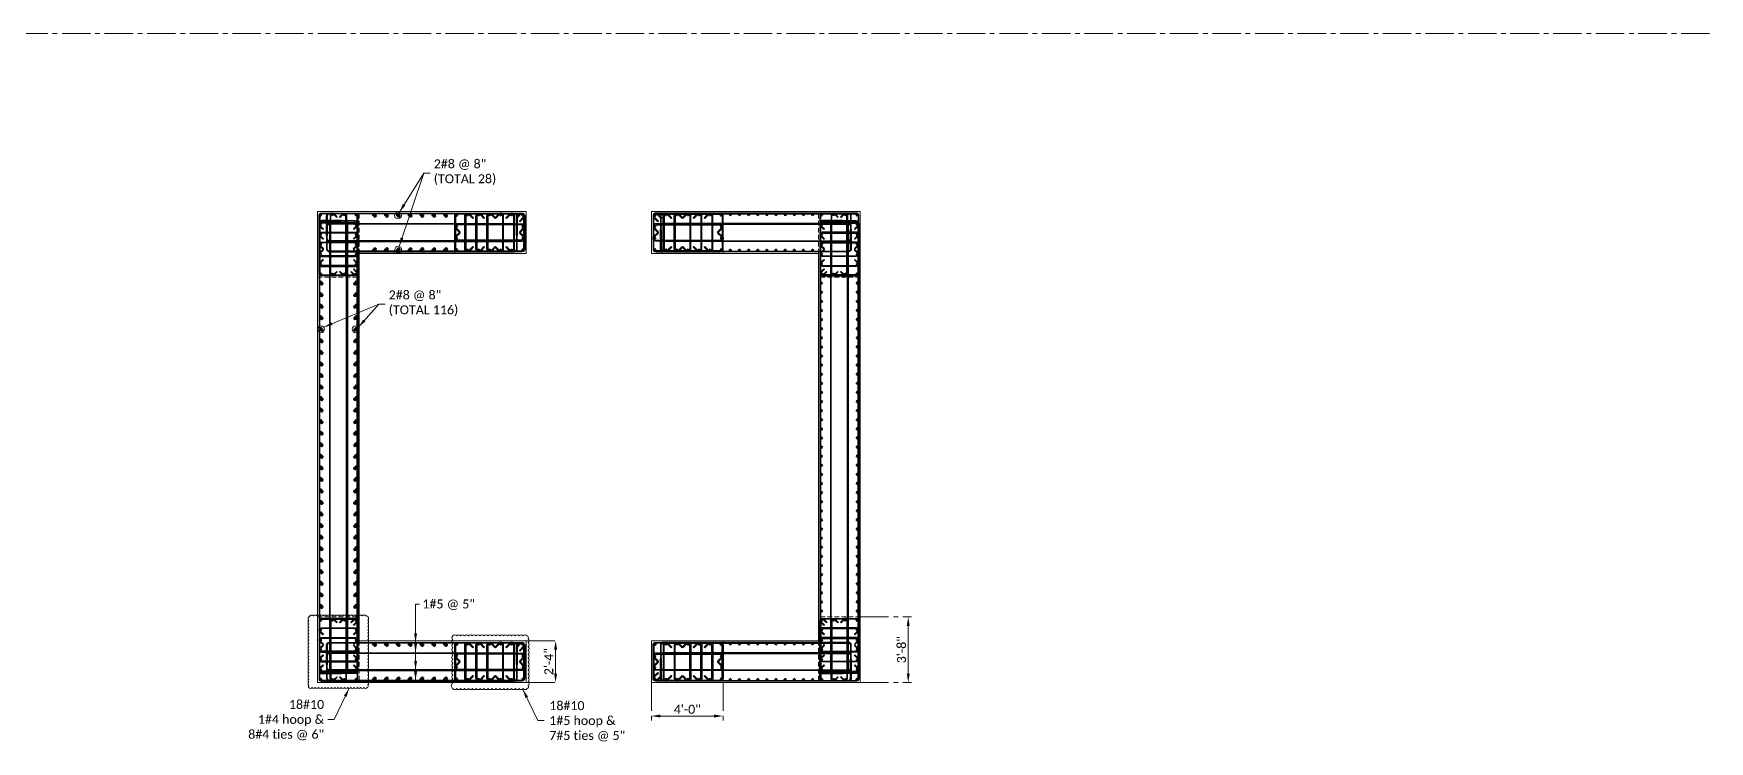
# Model space of a CAD drawing. Header units: inches. Extents: x -30573 to 11520, y -22457 to 4202.
# Drawn here: x 4007 to 5131, y -370 to 105 of the extents above; entities that cross this region are included whole.
import ezdxf

# ---------------------------------------------------------------- set-up
doc = ezdxf.new("R2010")
doc.units = ezdxf.units.IN
doc.header["$PDMODE"] = 35
doc.linetypes.add('CENTER2', pattern=[28.575, 19.05, -3.175, 3.175, -3.175])
doc.linetypes.add('HIDDEN2', pattern=[0.1875, 0.125, -0.0625])
doc.layers.get('Defpoints').update_dxf_attribs({"lineweight": 70})
for name, color, linetype, lineweight in [('ACERO1', 6, 'Continuous', 50), ('ACERO2', 5, 'Continuous', 30), ('ACERO3', 4, 'Continuous', 25), ('CONCRETO3', 4, 'Continuous', 25), ('CONCRETO7', 8, 'Continuous', 9), ('Ejes', 8, 'CENTER2', 9), ('PROY', 8, 'HIDDEN2', 9), ('TEXTO', 1, 'Continuous', 13)]:
    doc.layers.add(name, color=color, linetype=linetype, lineweight=lineweight)
doc.styles.add('A3_32', font='calibri.ttf', dxfattribs={"height": 6})
doc.dimstyles.new('PONDERA3_32', dxfattribs={"dimscale": 0, "dimtxt": 6, "dimasz": 6, "dimexe": 1.25, "dimexo": 0.625, "dimgap": 1.5, "dimtad": 1, "dimdec": 1, "dimrnd": 0.5, "dimzin": 1, "dimdsep": 46, "dimlunit": 4, "dimtxsty": 'A3_32', "dimcen": 0.5, "dimse1": 1, "dimse2": 1, "dimclrd": 256, "dimclrt": 256, "dimadec": 1, "dimazin": 0, "dimtfac": 1, "dimtdec": 1, "dimtmove": 0, "dimatfit": 3, "dimfxl": 1, "dimfrac": 2, "dimlwd": 13, "dimarcsym": 0})

# ---------------------------------------------------------------- blocks, each defined once
blk = doc.blocks.new('*D1516')
at = {"layer": 'Defpoints', "color": 0, "transparency": 16777216}
for p in [(4594.1, -286.9), (4594.1, -330.9), (4594.1, -330.9)]:
    blk.add_point(p, dxfattribs=at)
at = {"layer": 'TEXTO', "lineweight": 13, "transparency": 16777216}
blk.add_line((4594.1, -292.9), (4594.1, -324.9), dxfattribs=at)
at = {"layer": 'TEXTO', "transparency": 16777216}
for points in [[(4593.1, -292.9), (4595.1, -292.9), (4594.1, -286.9)], [(4593.1, -324.9), (4595.1, -324.9), (4594.1, -330.9)]]:
    blk.add_solid(points, dxfattribs=at)
at = {"layer": 'TEXTO', "transparency": 16777216, "insert": (4589.6, -308.9), "char_height": 6, "attachment_point": 5, "rotation": 90, "style": 'A3_32'}
blk.add_mtext('3\'-8"', dxfattribs=at)
blk = doc.blocks.new('*D1517')
at = {"layer": 'Defpoints', "color": 0, "transparency": 16777216}
for p in [(4421.9, -353.4), (4469.9, -353.4), (4469.9, -353.4)]:
    blk.add_point(p, dxfattribs=at)
at = {"layer": 'TEXTO', "lineweight": 13, "transparency": 16777216}
blk.add_line((4427.9, -353.4), (4463.9, -353.4), dxfattribs=at)
at = {"layer": 'TEXTO', "transparency": 16777216}
for points in [[(4427.9, -352.4), (4427.9, -354.4), (4421.9, -353.4)], [(4463.9, -352.4), (4463.9, -354.4), (4469.9, -353.4)]]:
    blk.add_solid(points, dxfattribs=at)
at = {"layer": 'TEXTO', "transparency": 16777216, "insert": (4445.9, -348.9), "char_height": 6, "attachment_point": 5, "style": 'A3_32'}
blk.add_mtext('4\'-0"', dxfattribs=at)
blk = doc.blocks.new('*D1518')
at = {"layer": 'Defpoints', "color": 0, "transparency": 16777216}
for p in [(4357.6, -302.9), (4357.6, -330.9), (4357.6, -330.9)]:
    blk.add_point(p, dxfattribs=at)
at = {"layer": 'TEXTO', "lineweight": 13, "transparency": 16777216}
blk.add_line((4357.6, -308.9), (4357.6, -324.9), dxfattribs=at)
at = {"layer": 'TEXTO', "transparency": 16777216}
for points in [[(4356.6, -308.9), (4358.6, -308.9), (4357.6, -302.9)], [(4356.6, -324.9), (4358.6, -324.9), (4357.6, -330.9)]]:
    blk.add_solid(points, dxfattribs=at)
at = {"layer": 'TEXTO', "transparency": 16777216, "insert": (4353, -316.9), "char_height": 6, "attachment_point": 5, "rotation": 90, "style": 'A3_32'}
blk.add_mtext('2\'-4"', dxfattribs=at)
blk = doc.blocks.new('#7')
at = {"layer": 'ACERO1'}
h = blk.add_hatch(dxfattribs=at)
h.set_pattern_fill('ANSI31', color=256, scale=0.05)
h.set_pattern_definition([(45, (-2745.0489, 149.7394), (-0.1122532015, 0.1122532015), [])])
edge = h.paths.add_edge_path()
edge.add_arc((0, 0), 0.438, 0, 360)
blk.add_circle((0, 0), 0.438, dxfattribs=at)
blk = doc.blocks.new('#9')
at = {"layer": 'ACERO1'}
h = blk.add_hatch(dxfattribs=at)
h.set_pattern_fill('ANSI31', color=256, scale=0.05)
h.set_pattern_definition([(45, (739.44426, 708.37343), (-0.112253202, 0.112253202), [])])
edge = h.paths.add_edge_path()
edge.add_arc((0, 0), 0.564, 0, 360)
blk.add_circle((0, 0), 0.564, dxfattribs=at)

msp = doc.modelspace()

# ---------------------------------------------------------------- linework, layer by layer
at = {"layer": 'ACERO2'}
for points in [[(4223.42, -57.939), (4200.42, -57.939, -0.41421356), (4198.92, -56.439), (4198.92, -17.439, -0.41421356), (4200.42, -15.939), (4223.42, -15.939, -0.41421356), (4224.92, -17.439), (4224.92, -56.439, -0.66817864), (4222.359, -57.499), (4220.238, -55.378), (4220.592, -55.024), (4222.713, -57.146, 0.66817864), (4224.42, -56.439), (4224.42, -17.439, 0.41421356), (4223.42, -16.439), (4200.42, -16.439, 0.41421356), (4199.42, -17.439), (4199.42, -56.439, 0.41421356), (4200.42, -57.439), (4222.299, -57.439)], [(4336.92, -17.814), (4336.92, -40.064, -0.41421356), (4335.045, -41.939), (4291.795, -41.939, -0.41421356), (4289.92, -40.064), (4289.92, -17.814, -0.41421356), (4291.795, -15.939), (4335.045, -15.939, -0.66817864), (4336.371, -19.139), (4333.719, -21.791), (4333.277, -21.349), (4335.929, -18.698, 1), (4334.161, -16.93), (4331.509, -19.581), (4331.068, -19.139), (4333.643, -16.564)], [(4335.045, -16.564), (4291.795, -16.564, 0.41421356), (4290.545, -17.814), (4290.545, -40.064, 0.41421356), (4291.795, -41.314), (4335.045, -41.314, 0.41421356), (4336.295, -40.064), (4336.295, -19.215)], [(4422.92, -17.814), (4422.92, -40.064, 0.41421356), (4424.795, -41.939), (4468.045, -41.939, 0.41421356), (4469.92, -40.064), (4469.92, -17.814, 0.41421356), (4468.045, -15.939), (4424.795, -15.939, 0.66817864), (4423.469, -19.139), (4426.121, -21.791), (4426.563, -21.349), (4423.911, -18.698, -1), (4425.679, -16.93), (4428.331, -19.581), (4428.773, -19.139), (4426.197, -16.564)], [(4424.795, -16.564), (4468.045, -16.564, -0.41421356), (4469.295, -17.814), (4469.295, -40.064, -0.41421356), (4468.045, -41.314), (4424.795, -41.314, -0.41421356), (4423.545, -40.064), (4423.545, -19.215)], [(4536.42, -57.939), (4559.42, -57.939, 0.41421356), (4560.92, -56.439), (4560.92, -17.439, 0.41421356), (4559.42, -15.939), (4536.42, -15.939, 0.41421356), (4534.92, -17.439), (4534.92, -56.439, 0.66817864), (4537.481, -57.499), (4539.602, -55.378), (4539.248, -55.024), (4537.127, -57.146, -0.66817864), (4535.42, -56.439), (4535.42, -17.439, -0.41421356), (4536.42, -16.439), (4559.42, -16.439, -0.41421356), (4560.42, -17.439), (4560.42, -56.439, -0.41421356), (4559.42, -57.439), (4537.541, -57.439)], [(4224.42, -55.317), (4222.359, -53.257), (4222.006, -53.61), (4224.127, -55.732, -0.19891237), (4224.42, -56.439)], [(4535.42, -55.317), (4537.481, -53.257), (4537.834, -53.61), (4535.713, -55.732, 0.19891237), (4535.42, -56.439)], [(4223.42, -287.939), (4200.42, -287.939, 0.41421356), (4198.92, -289.439), (4198.92, -328.439, 0.41421356), (4200.42, -329.939), (4223.42, -329.939, 0.41421356), (4224.92, -328.439), (4224.92, -289.439, 0.66817864), (4222.359, -288.378), (4220.238, -290.499), (4220.592, -290.853), (4222.713, -288.732, -0.66817864), (4224.42, -289.439), (4224.42, -328.439, -0.41421356), (4223.42, -329.439), (4200.42, -329.439, -0.41421356), (4199.42, -328.439), (4199.42, -289.439, -0.41421356), (4200.42, -288.439), (4222.299, -288.439)], [(4224.42, -290.56), (4222.359, -292.621), (4222.006, -292.267), (4224.127, -290.146, 0.19891237), (4224.42, -289.439)], [(4536.42, -287.939), (4559.42, -287.939, -0.41421356), (4560.92, -289.439), (4560.92, -328.439, -0.41421356), (4559.42, -329.939), (4536.42, -329.939, -0.41421356), (4534.92, -328.439), (4534.92, -289.439, -0.66817864), (4537.481, -288.378), (4539.602, -290.499), (4539.248, -290.853), (4537.127, -288.732, 0.66817864), (4535.42, -289.439), (4535.42, -328.439, 0.41421356), (4536.42, -329.439), (4559.42, -329.439, 0.41421356), (4560.42, -328.439), (4560.42, -289.439, 0.41421356), (4559.42, -288.439), (4537.541, -288.439)], [(4535.42, -290.56), (4537.481, -292.621), (4537.834, -292.267), (4535.713, -290.146, -0.19891237), (4535.42, -289.439)], [(4336.92, -305.814), (4336.92, -328.064, -0.41421356), (4335.045, -329.939), (4291.795, -329.939, -0.41421356), (4289.92, -328.064), (4289.92, -305.814, -0.41421356), (4291.795, -303.939), (4335.045, -303.939, -0.66817864), (4336.371, -307.139), (4333.719, -309.791), (4333.277, -309.349), (4335.929, -306.698, 1), (4334.161, -304.93), (4331.509, -307.581), (4331.068, -307.139), (4333.643, -304.564)], [(4335.045, -304.564), (4291.795, -304.564, 0.41421356), (4290.545, -305.814), (4290.545, -328.064, 0.41421356), (4291.795, -329.314), (4335.045, -329.314, 0.41421356), (4336.295, -328.064), (4336.295, -307.215)], [(4422.92, -328.064), (4422.92, -305.814, -0.41421356), (4424.795, -303.939), (4468.045, -303.939, -0.41421356), (4469.92, -305.814), (4469.92, -328.064, -0.41421356), (4468.045, -329.939), (4424.795, -329.939, -0.66817864), (4423.469, -326.738), (4426.121, -324.086), (4426.563, -324.528), (4423.911, -327.18, 1), (4425.679, -328.948), (4428.331, -326.296), (4428.773, -326.738), (4426.197, -329.314)], [(4424.795, -329.314), (4468.045, -329.314, 0.41421356), (4469.295, -328.064), (4469.295, -305.814, 0.41421356), (4468.045, -304.564), (4424.795, -304.564, 0.41421356), (4423.545, -305.814), (4423.545, -326.662)]]:
    msp.add_lwpolyline(points, format="xyb", dxfattribs=at)
for points in [[(4201.834, -26.502), (4201.481, -26.855), (4199.359, -24.734, -0.66817864), (4200.42, -22.173), (4223.42, -22.173, -0.66817864), (4224.481, -24.734), (4222.359, -26.855), (4222.006, -26.502), (4224.127, -24.381, 0.66817864), (4223.42, -22.673), (4200.42, -22.673, 0.66817864), (4199.713, -24.381)], [(4210.783, -18.853), (4211.136, -18.499), (4209.015, -16.378, 0.66817864), (4206.454, -17.439), (4206.454, -56.439, 0.66817864), (4209.015, -57.499), (4211.136, -55.378), (4210.783, -55.025), (4208.661, -57.146, -0.66817864), (4206.954, -56.439), (4206.954, -17.439, -0.66817864), (4208.661, -16.732)], [(4213.058, -18.853), (4212.704, -18.499), (4214.825, -16.378, -0.66817864), (4217.386, -17.439), (4217.386, -56.439, -0.66817864), (4214.825, -57.499), (4212.704, -55.378), (4213.058, -55.025), (4215.179, -57.146, 0.66817864), (4216.886, -56.439), (4216.886, -17.439, 0.66817864), (4215.179, -16.732)], [(4302.156, -38.296), (4302.598, -38.738), (4299.946, -41.389, -0.66817864), (4296.745, -40.064), (4296.745, -17.814, -0.66817864), (4299.946, -16.488), (4302.598, -19.139), (4302.156, -19.581), (4299.504, -16.93, 0.66817864), (4297.37, -17.814), (4297.37, -40.064, 0.66817864), (4299.504, -40.948)], [(4309.556, -38.296), (4309.998, -38.738), (4307.346, -41.389, -0.66817864), (4304.145, -40.064), (4304.145, -17.814, -0.66817864), (4307.346, -16.488), (4309.998, -19.139), (4309.556, -19.581), (4306.904, -16.93, 0.66817864), (4304.77, -17.814), (4304.77, -40.064, 0.66817864), (4306.904, -40.948)], [(4316.956, -38.296), (4317.398, -38.738), (4314.746, -41.389, -0.66817864), (4311.545, -40.064), (4311.545, -17.814, -0.66817864), (4314.746, -16.488), (4317.398, -19.139), (4316.956, -19.581), (4314.304, -16.93, 0.66817864), (4312.17, -17.814), (4312.17, -40.064, 0.66817864), (4314.304, -40.948)], [(4317.284, -38.296), (4316.842, -38.738), (4319.494, -41.389, 0.66817864), (4322.695, -40.064), (4322.695, -17.814, 0.66817864), (4319.494, -16.488), (4316.842, -19.139), (4317.284, -19.581), (4319.936, -16.93, -0.66817864), (4322.07, -17.814), (4322.07, -40.064, -0.66817864), (4319.936, -40.948)], [(4324.684, -38.296), (4324.242, -38.738), (4326.894, -41.389, 0.66817864), (4330.095, -40.064), (4330.095, -17.814, 0.66817864), (4326.894, -16.488), (4324.242, -19.139), (4324.684, -19.581), (4327.336, -16.93, -0.66817864), (4329.47, -17.814), (4329.47, -40.064, -0.66817864), (4327.336, -40.948)], [(4435.156, -38.296), (4435.598, -38.738), (4432.946, -41.389, -0.66817864), (4429.745, -40.064), (4429.745, -17.814, -0.66817864), (4432.946, -16.488), (4435.598, -19.139), (4435.156, -19.581), (4432.504, -16.93, 0.66817864), (4430.37, -17.814), (4430.37, -40.064, 0.66817864), (4432.504, -40.948)], [(4442.556, -38.296), (4442.998, -38.738), (4440.346, -41.389, -0.66817864), (4437.145, -40.064), (4437.145, -17.814, -0.66817864), (4440.346, -16.488), (4442.998, -19.139), (4442.556, -19.581), (4439.904, -16.93, 0.66817864), (4437.77, -17.814), (4437.77, -40.064, 0.66817864), (4439.904, -40.948)], [(4442.884, -38.296), (4442.443, -38.738), (4445.094, -41.389, 0.66817864), (4448.295, -40.064), (4448.295, -17.814, 0.66817864), (4445.094, -16.488), (4442.443, -19.139), (4442.884, -19.581), (4445.536, -16.93, -0.66817864), (4447.67, -17.814), (4447.67, -40.064, -0.66817864), (4445.536, -40.948)], [(4450.284, -38.296), (4449.842, -38.738), (4452.494, -41.389, 0.66817864), (4455.695, -40.064), (4455.695, -17.814, 0.66817864), (4452.494, -16.488), (4449.842, -19.139), (4450.284, -19.581), (4452.936, -16.93, -0.66817864), (4455.07, -17.814), (4455.07, -40.064, -0.66817864), (4452.936, -40.948)], [(4457.684, -38.296), (4457.242, -38.738), (4459.894, -41.389, 0.66817864), (4463.095, -40.064), (4463.095, -17.814, 0.66817864), (4459.894, -16.488), (4457.242, -19.139), (4457.684, -19.581), (4460.336, -16.93, -0.66817864), (4462.47, -17.814), (4462.47, -40.064, -0.66817864), (4460.336, -40.948)], [(4558.006, -26.502), (4558.359, -26.855), (4560.481, -24.734, 0.66817864), (4559.42, -22.173), (4536.42, -22.173, 0.66817864), (4535.359, -24.734), (4537.481, -26.855), (4537.834, -26.502), (4535.713, -24.381, -0.66817864), (4536.42, -22.673), (4559.42, -22.673, -0.66817864), (4560.127, -24.381)], [(4546.783, -18.853), (4547.136, -18.499), (4545.015, -16.378, 0.66817864), (4542.454, -17.439), (4542.454, -56.439, 0.66817864), (4545.015, -57.499), (4547.136, -55.378), (4546.783, -55.025), (4544.661, -57.146, -0.66817864), (4542.954, -56.439), (4542.954, -17.439, -0.66817864), (4544.661, -16.732)], [(4549.058, -18.853), (4548.704, -18.499), (4550.825, -16.378, -0.66817864), (4553.386, -17.439), (4553.386, -56.439, -0.66817864), (4550.825, -57.499), (4548.704, -55.378), (4549.058, -55.025), (4551.179, -57.146, 0.66817864), (4552.886, -56.439), (4552.886, -17.439, 0.66817864), (4551.179, -16.732)], [(4201.834, -33.135), (4201.481, -33.488), (4199.359, -31.367, -0.66817864), (4200.42, -28.806), (4223.42, -28.806, -0.66817864), (4224.481, -31.367), (4222.359, -33.488), (4222.006, -33.135), (4224.127, -31.013, 0.66817864), (4223.42, -29.306), (4200.42, -29.306, 0.66817864), (4199.713, -31.013)], [(4293.563, -28.574), (4293.121, -29.016), (4290.469, -26.365, -0.66817864), (4291.795, -23.164), (4335.052, -23.164, -0.66817864), (4336.378, -26.365), (4333.726, -29.016), (4333.284, -28.574), (4335.936, -25.923, 0.66817864), (4335.052, -23.789), (4291.795, -23.789, 0.66817864), (4290.911, -25.923)], [(4293.563, -29.303), (4293.121, -28.861), (4290.469, -31.513, 0.66817864), (4291.795, -34.714), (4335.052, -34.714, 0.66817864), (4336.378, -31.513), (4333.726, -28.861), (4333.284, -29.303), (4335.936, -31.955, -0.66817864), (4335.052, -34.089), (4291.795, -34.089, -0.66817864), (4290.911, -31.955)], [(4466.277, -28.574), (4466.719, -29.016), (4469.371, -26.365, 0.66817864), (4468.045, -23.164), (4424.788, -23.164, 0.66817864), (4423.462, -26.365), (4426.114, -29.016), (4426.556, -28.574), (4423.904, -25.923, -0.66817864), (4424.788, -23.789), (4468.045, -23.789, -0.66817864), (4468.929, -25.923)], [(4466.277, -29.303), (4466.719, -28.861), (4469.371, -31.513, -0.66817864), (4468.045, -34.714), (4424.788, -34.714, -0.66817864), (4423.462, -31.513), (4426.114, -28.861), (4426.556, -29.303), (4423.904, -31.955, 0.66817864), (4424.788, -34.089), (4468.045, -34.089, 0.66817864), (4468.929, -31.955)], [(4558.006, -33.135), (4558.359, -33.488), (4560.481, -31.367, 0.66817864), (4559.42, -28.806), (4536.42, -28.806, 0.66817864), (4535.359, -31.367), (4537.481, -33.488), (4537.834, -33.135), (4535.713, -31.013, -0.66817864), (4536.42, -29.306), (4559.42, -29.306, -0.66817864), (4560.127, -31.013)], [(4201.834, -39.767), (4201.481, -40.121), (4199.359, -37.999, -0.66817864), (4200.42, -35.439), (4223.42, -35.439, -0.66817864), (4224.481, -37.999), (4222.359, -40.121), (4222.006, -39.767), (4224.127, -37.646, 0.66817864), (4223.42, -35.939), (4200.42, -35.939, 0.66817864), (4199.713, -37.646)], [(4201.834, -40.743), (4201.481, -40.389), (4199.359, -42.511, 0.66817864), (4200.42, -45.071), (4223.42, -45.071, 0.66817864), (4224.481, -42.511), (4222.359, -40.389), (4222.006, -40.743), (4224.127, -42.864, -0.66817864), (4223.42, -44.571), (4200.42, -44.571, -0.66817864), (4199.713, -42.864)], [(4558.006, -39.767), (4558.359, -40.121), (4560.481, -37.999, 0.66817864), (4559.42, -35.439), (4536.42, -35.439, 0.66817864), (4535.359, -37.999), (4537.481, -40.121), (4537.834, -39.767), (4535.713, -37.646, -0.66817864), (4536.42, -35.939), (4559.42, -35.939, -0.66817864), (4560.127, -37.646)], [(4558.006, -40.743), (4558.359, -40.389), (4560.481, -42.511, -0.66817864), (4559.42, -45.071), (4536.42, -45.071, -0.66817864), (4535.359, -42.511), (4537.481, -40.389), (4537.834, -40.743), (4535.713, -42.864, 0.66817864), (4536.42, -44.571), (4559.42, -44.571, 0.66817864), (4560.127, -42.864)], [(4201.834, -47.375), (4201.481, -47.022), (4199.359, -49.143, 0.66817864), (4200.42, -51.704), (4223.42, -51.704, 0.66817864), (4224.481, -49.143), (4222.359, -47.022), (4222.006, -47.375), (4224.127, -49.497, -0.66817864), (4223.42, -51.204), (4200.42, -51.204, -0.66817864), (4199.713, -49.497)], [(4558.006, -47.375), (4558.359, -47.022), (4560.481, -49.143, -0.66817864), (4559.42, -51.704), (4536.42, -51.704, -0.66817864), (4535.359, -49.143), (4537.481, -47.022), (4537.834, -47.375), (4535.713, -49.497, 0.66817864), (4536.42, -51.204), (4559.42, -51.204, 0.66817864), (4560.127, -49.497)], [(4210.783, -327.024), (4211.136, -327.378), (4209.015, -329.499, -0.66817864), (4206.454, -328.439), (4206.454, -289.439, -0.66817864), (4209.015, -288.378), (4211.136, -290.499), (4210.783, -290.853), (4208.661, -288.731, 0.66817864), (4206.954, -289.439), (4206.954, -328.439, 0.66817864), (4208.661, -329.146)], [(4213.058, -327.024), (4212.704, -327.378), (4214.825, -329.499, 0.66817864), (4217.386, -328.439), (4217.386, -289.439, 0.66817864), (4214.825, -288.378), (4212.704, -290.499), (4213.058, -290.853), (4215.179, -288.731, -0.66817864), (4216.886, -289.439), (4216.886, -328.439, -0.66817864), (4215.179, -329.146)], [(4546.783, -327.024), (4547.136, -327.378), (4545.015, -329.499, -0.66817864), (4542.454, -328.439), (4542.454, -289.439, -0.66817864), (4545.015, -288.378), (4547.136, -290.499), (4546.783, -290.853), (4544.661, -288.731, 0.66817864), (4542.954, -289.439), (4542.954, -328.439, 0.66817864), (4544.661, -329.146)], [(4549.058, -327.024), (4548.704, -327.378), (4550.825, -329.499, 0.66817864), (4553.386, -328.439), (4553.386, -289.439, 0.66817864), (4550.825, -288.378), (4548.704, -290.499), (4549.058, -290.853), (4551.179, -288.731, -0.66817864), (4552.886, -289.439), (4552.886, -328.439, -0.66817864), (4551.179, -329.146)], [(4201.834, -298.502), (4201.481, -298.855), (4199.359, -296.734, -0.66817864), (4200.42, -294.173), (4223.42, -294.173, -0.66817864), (4224.481, -296.734), (4222.359, -298.855), (4222.006, -298.502), (4224.127, -296.381, 0.66817864), (4223.42, -294.673), (4200.42, -294.673, 0.66817864), (4199.713, -296.381)], [(4201.834, -305.135), (4201.481, -305.488), (4199.359, -303.367, -0.66817864), (4200.42, -300.806), (4223.42, -300.806, -0.66817864), (4224.481, -303.367), (4222.359, -305.488), (4222.006, -305.135), (4224.127, -303.013, 0.66817864), (4223.42, -301.306), (4200.42, -301.306, 0.66817864), (4199.713, -303.013)], [(4558.006, -298.502), (4558.359, -298.855), (4560.481, -296.734, 0.66817864), (4559.42, -294.173), (4536.42, -294.173, 0.66817864), (4535.359, -296.734), (4537.481, -298.855), (4537.834, -298.502), (4535.713, -296.381, -0.66817864), (4536.42, -294.673), (4559.42, -294.673, -0.66817864), (4560.127, -296.381)], [(4558.006, -305.135), (4558.359, -305.488), (4560.481, -303.367, 0.66817864), (4559.42, -300.806), (4536.42, -300.806, 0.66817864), (4535.359, -303.367), (4537.481, -305.488), (4537.834, -305.135), (4535.713, -303.013, -0.66817864), (4536.42, -301.306), (4559.42, -301.306, -0.66817864), (4560.127, -303.013)], [(4201.834, -306.11), (4201.481, -305.757), (4199.359, -307.878, 0.66817864), (4200.42, -310.439), (4223.42, -310.439, 0.66817864), (4224.481, -307.878), (4222.359, -305.757), (4222.006, -306.11), (4224.127, -308.232, -0.66817864), (4223.42, -309.939), (4200.42, -309.939, -0.66817864), (4199.713, -308.232)], [(4201.834, -312.743), (4201.481, -312.389), (4199.359, -314.511, 0.66817864), (4200.42, -317.071), (4223.42, -317.071, 0.66817864), (4224.481, -314.511), (4222.359, -312.389), (4222.006, -312.743), (4224.127, -314.864, -0.66817864), (4223.42, -316.571), (4200.42, -316.571, -0.66817864), (4199.713, -314.864)], [(4293.563, -316.574), (4293.121, -317.016), (4290.469, -314.365, -0.66817864), (4291.795, -311.164), (4335.052, -311.164, -0.66817864), (4336.378, -314.365), (4333.726, -317.016), (4333.284, -316.574), (4335.936, -313.923, 0.66817864), (4335.052, -311.789), (4291.795, -311.789, 0.66817864), (4290.911, -313.923)], [(4302.156, -326.296), (4302.598, -326.738), (4299.946, -329.389, -0.66817864), (4296.745, -328.064), (4296.745, -305.814, -0.66817864), (4299.946, -304.488), (4302.598, -307.139), (4302.156, -307.581), (4299.504, -304.93, 0.66817864), (4297.37, -305.814), (4297.37, -328.064, 0.66817864), (4299.504, -328.948)], [(4309.556, -326.296), (4309.998, -326.738), (4307.346, -329.389, -0.66817864), (4304.145, -328.064), (4304.145, -305.814, -0.66817864), (4307.346, -304.488), (4309.998, -307.139), (4309.556, -307.581), (4306.904, -304.93, 0.66817864), (4304.77, -305.814), (4304.77, -328.064, 0.66817864), (4306.904, -328.948)], [(4316.956, -326.296), (4317.398, -326.738), (4314.746, -329.389, -0.66817864), (4311.545, -328.064), (4311.545, -305.814, -0.66817864), (4314.746, -304.488), (4317.398, -307.139), (4316.956, -307.581), (4314.304, -304.93, 0.66817864), (4312.17, -305.814), (4312.17, -328.064, 0.66817864), (4314.304, -328.948)], [(4317.284, -326.296), (4316.842, -326.738), (4319.494, -329.389, 0.66817864), (4322.695, -328.064), (4322.695, -305.814, 0.66817864), (4319.494, -304.488), (4316.842, -307.139), (4317.284, -307.581), (4319.936, -304.93, -0.66817864), (4322.07, -305.814), (4322.07, -328.064, -0.66817864), (4319.936, -328.948)], [(4324.684, -326.296), (4324.242, -326.738), (4326.894, -329.389, 0.66817864), (4330.095, -328.064), (4330.095, -305.814, 0.66817864), (4326.894, -304.488), (4324.242, -307.139), (4324.684, -307.581), (4327.336, -304.93, -0.66817864), (4329.47, -305.814), (4329.47, -328.064, -0.66817864), (4327.336, -328.948)], [(4466.277, -316.574), (4466.719, -317.016), (4469.371, -314.365, 0.66817864), (4468.045, -311.164), (4424.788, -311.164, 0.66817864), (4423.462, -314.365), (4426.114, -317.016), (4426.556, -316.574), (4423.904, -313.923, -0.66817864), (4424.788, -311.789), (4468.045, -311.789, -0.66817864), (4468.929, -313.923)], [(4435.156, -307.581), (4435.598, -307.139), (4432.946, -304.488, 0.66817864), (4429.745, -305.814), (4429.745, -328.064, 0.66817864), (4432.946, -329.389), (4435.598, -326.738), (4435.156, -326.296), (4432.504, -328.948, -0.66817864), (4430.37, -328.064), (4430.37, -305.814, -0.66817864), (4432.504, -304.93)], [(4442.556, -307.581), (4442.998, -307.139), (4440.346, -304.488, 0.66817864), (4437.145, -305.814), (4437.145, -328.064, 0.66817864), (4440.346, -329.389), (4442.998, -326.738), (4442.556, -326.296), (4439.904, -328.948, -0.66817864), (4437.77, -328.064), (4437.77, -305.814, -0.66817864), (4439.904, -304.93)], [(4442.884, -307.581), (4442.443, -307.139), (4445.094, -304.488, -0.66817864), (4448.295, -305.814), (4448.295, -328.064, -0.66817864), (4445.094, -329.389), (4442.443, -326.738), (4442.884, -326.296), (4445.536, -328.948, 0.66817864), (4447.67, -328.064), (4447.67, -305.814, 0.66817864), (4445.536, -304.93)], [(4450.284, -307.581), (4449.842, -307.139), (4452.494, -304.488, -0.66817864), (4455.695, -305.814), (4455.695, -328.064, -0.66817864), (4452.494, -329.389), (4449.842, -326.738), (4450.284, -326.296), (4452.936, -328.948, 0.66817864), (4455.07, -328.064), (4455.07, -305.814, 0.66817864), (4452.936, -304.93)], [(4457.684, -307.581), (4457.242, -307.139), (4459.894, -304.488, -0.66817864), (4463.095, -305.814), (4463.095, -328.064, -0.66817864), (4459.894, -329.389), (4457.242, -326.738), (4457.684, -326.296), (4460.336, -328.948, 0.66817864), (4462.47, -328.064), (4462.47, -305.814, 0.66817864), (4460.336, -304.93)], [(4558.006, -306.11), (4558.359, -305.757), (4560.481, -307.878, -0.66817864), (4559.42, -310.439), (4536.42, -310.439, -0.66817864), (4535.359, -307.878), (4537.481, -305.757), (4537.834, -306.11), (4535.713, -308.232, 0.66817864), (4536.42, -309.939), (4559.42, -309.939, 0.66817864), (4560.127, -308.232)], [(4558.006, -312.743), (4558.359, -312.389), (4560.481, -314.511, -0.66817864), (4559.42, -317.071), (4536.42, -317.071, -0.66817864), (4535.359, -314.511), (4537.481, -312.389), (4537.834, -312.743), (4535.713, -314.864, 0.66817864), (4536.42, -316.571), (4559.42, -316.571, 0.66817864), (4560.127, -314.864)], [(4201.834, -319.375), (4201.481, -319.022), (4199.359, -321.143, 0.66817864), (4200.42, -323.704), (4223.42, -323.704, 0.66817864), (4224.481, -321.143), (4222.359, -319.022), (4222.006, -319.375), (4224.127, -321.497, -0.66817864), (4223.42, -323.204), (4200.42, -323.204, -0.66817864), (4199.713, -321.497)], [(4293.563, -317.303), (4293.121, -316.861), (4290.469, -319.513, 0.66817864), (4291.795, -322.714), (4335.052, -322.714, 0.66817864), (4336.378, -319.513), (4333.726, -316.861), (4333.284, -317.303), (4335.936, -319.955, -0.66817864), (4335.052, -322.089), (4291.795, -322.089, -0.66817864), (4290.911, -319.955)], [(4466.277, -317.303), (4466.719, -316.861), (4469.371, -319.513, -0.66817864), (4468.045, -322.714), (4424.788, -322.714, -0.66817864), (4423.462, -319.513), (4426.114, -316.861), (4426.556, -317.303), (4423.904, -319.955, 0.66817864), (4424.788, -322.089), (4468.045, -322.089, 0.66817864), (4468.929, -319.955)], [(4558.006, -319.375), (4558.359, -319.022), (4560.481, -321.143, -0.66817864), (4559.42, -323.704), (4536.42, -323.704, -0.66817864), (4535.359, -321.143), (4537.481, -319.022), (4537.834, -319.375), (4535.713, -321.497, 0.66817864), (4536.42, -323.204), (4559.42, -323.204, 0.66817864), (4560.127, -321.497)]]:
    msp.add_lwpolyline(points, format="xyb", close=True, dxfattribs=at)
at = {"layer": 'ACERO3'}
for points in [[(4206.92, -20.939), (4200.92, -20.939, 0.41421356), (4198.92, -22.939), (4198.92, -322.939, 0.41421356), (4200.92, -324.939), (4206.92, -324.939), (4206.92, -324.439), (4200.92, -324.439, -0.41421356), (4199.42, -322.939), (4199.42, -22.939, -0.41421356), (4200.92, -21.439), (4206.92, -21.439)], [(4203.92, -23.939), (4203.92, -17.939, -0.41421356), (4205.92, -15.939), (4329.92, -15.939, -0.41421356), (4331.92, -17.939), (4331.92, -23.939), (4331.42, -23.939), (4331.42, -17.939, 0.41421356), (4329.92, -16.439), (4205.92, -16.439, 0.41421356), (4204.42, -17.939), (4204.42, -23.939)], [(4213.92, -20.939), (4207.92, -20.939, 0.41421356), (4205.92, -22.939), (4205.92, -322.939, 0.41421356), (4207.92, -324.939), (4213.92, -324.939), (4213.92, -324.439), (4207.92, -324.439, -0.41421356), (4206.42, -322.939), (4206.42, -22.939, -0.41421356), (4207.92, -21.439), (4213.92, -21.439)], [(4209.92, -20.939), (4215.92, -20.939, -0.41421356), (4217.92, -22.939), (4217.92, -322.939, -0.41421356), (4215.92, -324.939), (4209.92, -324.939), (4209.92, -324.439), (4215.92, -324.439, 0.41421356), (4217.42, -322.939), (4217.42, -22.939, 0.41421356), (4215.92, -21.439), (4209.92, -21.439)], [(4216.92, -20.939), (4222.92, -20.939, -0.41421356), (4224.92, -22.939), (4224.92, -322.939, -0.41421356), (4222.92, -324.939), (4216.92, -324.939), (4216.92, -324.439), (4222.92, -324.439, 0.41421356), (4224.42, -322.939), (4224.42, -22.939, 0.41421356), (4222.92, -21.439), (4216.92, -21.439)], [(4555.92, -23.939), (4555.92, -17.939, 0.41421356), (4553.92, -15.939), (4429.92, -15.939, 0.41421356), (4427.92, -17.939), (4427.92, -23.939), (4428.42, -23.939), (4428.42, -17.939, -0.41421356), (4429.92, -16.439), (4553.92, -16.439, -0.41421356), (4555.42, -17.939), (4555.42, -23.939)], [(4542.92, -20.939), (4536.92, -20.939, 0.41421356), (4534.92, -22.939), (4534.92, -322.939, 0.41421356), (4536.92, -324.939), (4542.92, -324.939), (4542.92, -324.439), (4536.92, -324.439, -0.41421356), (4535.42, -322.939), (4535.42, -22.939, -0.41421356), (4536.92, -21.439), (4542.92, -21.439)], [(4549.92, -20.939), (4543.92, -20.939, 0.41421356), (4541.92, -22.939), (4541.92, -322.939, 0.41421356), (4543.92, -324.939), (4549.92, -324.939), (4549.92, -324.439), (4543.92, -324.439, -0.41421356), (4542.42, -322.939), (4542.42, -22.939, -0.41421356), (4543.92, -21.439), (4549.92, -21.439)], [(4545.92, -20.939), (4551.92, -20.939, -0.41421356), (4553.92, -22.939), (4553.92, -322.939, -0.41421356), (4551.92, -324.939), (4545.92, -324.939), (4545.92, -324.439), (4551.92, -324.439, 0.41421356), (4553.42, -322.939), (4553.42, -22.939, 0.41421356), (4551.92, -21.439), (4545.92, -21.439)], [(4552.92, -20.939), (4558.92, -20.939, -0.41421356), (4560.92, -22.939), (4560.92, -322.939, -0.41421356), (4558.92, -324.939), (4552.92, -324.939), (4552.92, -324.439), (4558.92, -324.439, 0.41421356), (4560.42, -322.939), (4560.42, -22.939, 0.41421356), (4558.92, -21.439), (4552.92, -21.439)], [(4203.92, -30.939), (4203.92, -24.939, -0.41421356), (4205.92, -22.939), (4329.92, -22.939, -0.41421356), (4331.92, -24.939), (4331.92, -30.939), (4331.42, -30.939), (4331.42, -24.939, 0.41421356), (4329.92, -23.439), (4205.92, -23.439, 0.41421356), (4204.42, -24.939), (4204.42, -30.939)], [(4203.92, -26.939), (4203.92, -32.939, 0.41421356), (4205.92, -34.939), (4329.92, -34.939, 0.41421356), (4331.92, -32.939), (4331.92, -26.939), (4331.42, -26.939), (4331.42, -32.939, -0.41421356), (4329.92, -34.439), (4205.92, -34.439, -0.41421356), (4204.42, -32.939), (4204.42, -26.939)], [(4555.92, -30.939), (4555.92, -24.939, 0.41421356), (4553.92, -22.939), (4429.92, -22.939, 0.41421356), (4427.92, -24.939), (4427.92, -30.939), (4428.42, -30.939), (4428.42, -24.939, -0.41421356), (4429.92, -23.439), (4553.92, -23.439, -0.41421356), (4555.42, -24.939), (4555.42, -30.939)], [(4555.92, -26.939), (4555.92, -32.939, -0.41421356), (4553.92, -34.939), (4429.92, -34.939, -0.41421356), (4427.92, -32.939), (4427.92, -26.939), (4428.42, -26.939), (4428.42, -32.939, 0.41421356), (4429.92, -34.439), (4553.92, -34.439, 0.41421356), (4555.42, -32.939), (4555.42, -26.939)], [(4203.92, -33.939), (4203.92, -39.939, 0.41421356), (4205.92, -41.939), (4329.92, -41.939, 0.41421356), (4331.92, -39.939), (4331.92, -33.939), (4331.42, -33.939), (4331.42, -39.939, -0.41421356), (4329.92, -41.439), (4205.92, -41.439, -0.41421356), (4204.42, -39.939), (4204.42, -33.939)], [(4555.92, -33.939), (4555.92, -39.939, -0.41421356), (4553.92, -41.939), (4429.92, -41.939, -0.41421356), (4427.92, -39.939), (4427.92, -33.939), (4428.42, -33.939), (4428.42, -39.939, 0.41421356), (4429.92, -41.439), (4553.92, -41.439, 0.41421356), (4555.42, -39.939), (4555.42, -33.939)], [(4203.92, -311.939), (4203.92, -305.939, -0.41421356), (4205.92, -303.939), (4329.92, -303.939, -0.41421356), (4331.92, -305.939), (4331.92, -311.939), (4331.42, -311.939), (4331.42, -305.939, 0.41421356), (4329.92, -304.439), (4205.92, -304.439, 0.41421356), (4204.42, -305.939), (4204.42, -311.939)], [(4203.92, -318.939), (4203.92, -312.939, -0.41421356), (4205.92, -310.939), (4329.92, -310.939, -0.41421356), (4331.92, -312.939), (4331.92, -318.939), (4331.42, -318.939), (4331.42, -312.939, 0.41421356), (4329.92, -311.439), (4205.92, -311.439, 0.41421356), (4204.42, -312.939), (4204.42, -318.939)], [(4555.92, -311.939), (4555.92, -305.939, 0.41421356), (4553.92, -303.939), (4429.92, -303.939, 0.41421356), (4427.92, -305.939), (4427.92, -311.939), (4428.42, -311.939), (4428.42, -305.939, -0.41421356), (4429.92, -304.439), (4553.92, -304.439, -0.41421356), (4555.42, -305.939), (4555.42, -311.939)], [(4555.92, -318.939), (4555.92, -312.939, 0.41421356), (4553.92, -310.939), (4429.92, -310.939, 0.41421356), (4427.92, -312.939), (4427.92, -318.939), (4428.42, -318.939), (4428.42, -312.939, -0.41421356), (4429.92, -311.439), (4553.92, -311.439, -0.41421356), (4555.42, -312.939), (4555.42, -318.939)], [(4203.92, -314.939), (4203.92, -320.939, 0.41421356), (4205.92, -322.939), (4329.92, -322.939, 0.41421356), (4331.92, -320.939), (4331.92, -314.939), (4331.42, -314.939), (4331.42, -320.939, -0.41421356), (4329.92, -322.439), (4205.92, -322.439, -0.41421356), (4204.42, -320.939), (4204.42, -314.939)], [(4203.92, -321.939), (4203.92, -327.939, 0.41421356), (4205.92, -329.939), (4329.92, -329.939, 0.41421356), (4331.92, -327.939), (4331.92, -321.939), (4331.42, -321.939), (4331.42, -327.939, -0.41421356), (4329.92, -329.439), (4205.92, -329.439, -0.41421356), (4204.42, -327.939), (4204.42, -321.939)], [(4555.92, -314.939), (4555.92, -320.939, -0.41421356), (4553.92, -322.939), (4429.92, -322.939, -0.41421356), (4427.92, -320.939), (4427.92, -314.939), (4428.42, -314.939), (4428.42, -320.939, 0.41421356), (4429.92, -322.439), (4553.92, -322.439, 0.41421356), (4555.42, -320.939), (4555.42, -314.939)], [(4555.92, -321.939), (4555.92, -327.939, -0.41421356), (4553.92, -329.939), (4429.92, -329.939, -0.41421356), (4427.92, -327.939), (4427.92, -321.939), (4428.42, -321.939), (4428.42, -327.939, 0.41421356), (4429.92, -329.439), (4553.92, -329.439, 0.41421356), (4555.42, -327.939), (4555.42, -321.939)]]:
    msp.add_lwpolyline(points, format="xyb", close=True, dxfattribs=at)
at = {"layer": 'CONCRETO7'}
for points in [[(4337.92, -302.939), (4225.92, -302.939), (4225.92, -42.939), (4337.92, -42.939), (4337.92, -14.939), (4197.92, -14.939), (4197.92, -330.939), (4337.92, -330.939)], [(4421.92, -302.939), (4533.92, -302.939), (4533.92, -42.939), (4421.92, -42.939), (4421.92, -14.939), (4561.92, -14.939), (4561.92, -330.939), (4421.92, -330.939)]]:
    msp.add_lwpolyline(points, close=True, dxfattribs=at)
at = {"layer": 'Ejes'}
for p, q in [((5131.474, 104.559), (3282.428, 104.559)), ((4561.92, -286.939), (4596.239, -286.939)), ((4337.92, -302.939), (4359.931, -302.939)), ((4337.92, -330.939), (4359.931, -330.939)), ((4421.92, -330.939), (4421.92, -356.502)), ((4469.92, -330.939), (4469.92, -356.502)), ((4561.92, -330.939), (4596.239, -330.939))]:
    msp.add_line(p, q, dxfattribs=at)
at = {"layer": 'PROY', "ltscale": 25}
for p, q in [((4225.92, -42.939), (4225.92, -14.939)), ((4289.92, -42.939), (4289.92, -14.939)), ((4469.92, -42.939), (4469.92, -14.939)), ((4533.92, -42.939), (4533.92, -14.939)), ((4197.92, -58.939), (4225.92, -58.939)), ((4561.92, -58.939), (4533.92, -58.939)), ((4197.92, -286.939), (4225.92, -286.939)), ((4561.92, -286.939), (4533.92, -286.939)), ((4225.92, -302.939), (4225.92, -330.939)), ((4289.92, -330.939), (4289.92, -302.939)), ((4469.92, -302.939), (4469.92, -330.939)), ((4533.92, -302.939), (4533.92, -330.939))]:
    msp.add_line(p, q, dxfattribs=at)
at = {"layer": 'TEXTO'}
for points in [[(4192.107, -334.251, 0.52056705), (4194.279, -334.251, 0.52056705), (4196.451, -334.251, 0.52056705), (4198.623, -334.251, 0.52056705), (4200.794, -334.251, 0.52056705), (4202.966, -334.251, 0.52056705), (4205.138, -334.251, 0.52056705), (4207.31, -334.251, 0.52056705), (4209.481, -334.251, 0.52056705), (4211.653, -334.251, 0.52056705), (4213.825, -334.251, 0.52056705), (4215.997, -334.251, 0.52056705), (4218.169, -334.251, 0.52056705), (4220.34, -334.251, 0.52056705), (4222.512, -334.251, 0.52056705), (4224.684, -334.251, 0.52056705), (4226.856, -334.251, 0.52056705), (4229.027, -334.251, 0.52056705), (4231.199, -334.251, 0.52056705), (4231.588, -332.468, 0.52056705), (4231.588, -330.296, 0.52056705), (4231.588, -328.125, 0.52056705), (4231.588, -325.953, 0.52056705), (4231.588, -323.781, 0.52056705), (4231.588, -321.609, 0.52056705), (4231.588, -319.437, 0.52056705), (4231.588, -317.266, 0.52056705), (4231.588, -315.094, 0.52056705), (4231.588, -312.922, 0.52056705), (4231.588, -310.75, 0.52056705), (4231.588, -308.578, 0.52056705), (4231.588, -306.407, 0.52056705), (4231.588, -304.235, 0.52056705), (4231.588, -302.063, 0.52056705), (4231.588, -299.891, 0.52056705), (4231.588, -297.72, 0.52056705), (4231.588, -295.548, 0.52056705), (4231.588, -293.376, 0.52056705), (4231.588, -291.204, 0.52056705), (4231.588, -289.032, 0.52056705), (4231.588, -286.861, 0.52056705), (4230.073, -286.203, 0.52056705), (4227.902, -286.203, 0.52056705), (4225.73, -286.203, 0.52056705), (4223.558, -286.203, 0.52056705), (4221.386, -286.203, 0.52056705), (4219.214, -286.203, 0.52056705), (4217.043, -286.203, 0.52056705), (4214.871, -286.203, 0.52056705), (4212.699, -286.203, 0.52056705), (4210.527, -286.203, 0.52056705), (4208.356, -286.203, 0.52056705), (4206.184, -286.203, 0.52056705), (4204.012, -286.203, 0.52056705), (4201.84, -286.203, 0.52056705), (4199.668, -286.203, 0.52056705), (4197.497, -286.203, 0.52056705), (4195.325, -286.203, 0.52056705), (4193.153, -286.203, 0.52056705), (4192.107, -287.329, 0.52056705), (4192.107, -289.501, 0.52056705), (4192.107, -291.673, 0.52056705), (4192.107, -293.845, 0.52056705), (4192.107, -296.016, 0.52056705), (4192.107, -298.188, 0.52056705), (4192.107, -300.36, 0.52056705), (4192.107, -302.532, 0.52056705), (4192.107, -304.704, 0.52056705), (4192.107, -306.875, 0.52056705), (4192.107, -309.047, 0.52056705), (4192.107, -311.219, 0.52056705), (4192.107, -313.391, 0.52056705), (4192.107, -315.563, 0.52056705), (4192.107, -317.734, 0.52056705), (4192.107, -319.906, 0.52056705), (4192.107, -322.078, 0.52056705), (4192.107, -324.25, 0.52056705), (4192.107, -326.421, 0.52056705), (4192.107, -328.593, 0.52056705), (4192.107, -330.765, 0.52056705), (4192.107, -332.937, 0.52056705)], [(4288.68, -335.002, 0.52056705), (4291.302, -335.002, 0.52056705), (4293.924, -335.002, 0.52056705), (4296.547, -335.002, 0.52056705), (4299.169, -335.002, 0.52056705), (4301.791, -335.002, 0.52056705), (4304.413, -335.002, 0.52056705), (4307.036, -335.002, 0.52056705), (4309.658, -335.002, 0.52056705), (4312.28, -335.002, 0.52056705), (4314.902, -335.002, 0.52056705), (4317.525, -335.002, 0.52056705), (4320.147, -335.002, 0.52056705), (4322.769, -335.002, 0.52056705), (4325.392, -335.002, 0.52056705), (4328.014, -335.002, 0.52056705), (4330.636, -335.002, 0.52056705), (4333.258, -335.002, 0.52056705), (4335.881, -335.002, 0.52056705), (4338.503, -335.002, 0.52056705), (4339.109, -332.986, 0.52056705), (4339.109, -330.364, 0.52056705), (4339.109, -327.741, 0.52056705), (4339.109, -325.119, 0.52056705), (4339.109, -322.497, 0.52056705), (4339.109, -319.874, 0.52056705), (4339.109, -317.252, 0.52056705), (4339.109, -314.63, 0.52056705), (4339.109, -312.008, 0.52056705), (4339.109, -309.385, 0.52056705), (4339.109, -306.763, 0.52056705), (4339.109, -304.141, 0.52056705), (4339.109, -301.519, 0.52056705), (4338.445, -299.56, 0.52056705), (4335.823, -299.56, 0.52056705), (4333.201, -299.56, 0.52056705), (4330.579, -299.56, 0.52056705), (4327.956, -299.56, 0.52056705), (4325.334, -299.56, 0.52056705), (4322.712, -299.56, 0.52056705), (4320.089, -299.56, 0.52056705), (4317.467, -299.56, 0.52056705), (4314.845, -299.56, 0.52056705), (4312.223, -299.56, 0.52056705), (4309.6, -299.56, 0.52056705), (4306.978, -299.56, 0.52056705), (4304.356, -299.56, 0.52056705), (4301.734, -299.56, 0.52056705), (4299.111, -299.56, 0.52056705), (4296.489, -299.56, 0.52056705), (4293.867, -299.56, 0.52056705), (4291.244, -299.56, 0.52056705), (4288.68, -299.618, 0.52056705), (4288.68, -302.24, 0.52056705), (4288.68, -304.862, 0.52056705), (4288.68, -307.485, 0.52056705), (4288.68, -310.107, 0.52056705), (4288.68, -312.729, 0.52056705), (4288.68, -315.351, 0.52056705), (4288.68, -317.974, 0.52056705), (4288.68, -320.596, 0.52056705), (4288.68, -323.218, 0.52056705), (4288.68, -325.841, 0.52056705), (4288.68, -328.463, 0.52056705), (4288.68, -331.085, 0.52056705)]]:
    msp.add_lwpolyline(points, format="xyb", close=True, dxfattribs=at)
for centre in [(4251.894, -17.486), (4252.07, -40.522), (4200.312, -93.9), (4223.482, -93.9)]:
    msp.add_circle(centre, 2.286, dxfattribs=at)

# ---------------------------------------------------------------- block references
at = {"layer": 'CONCRETO3', "xscale": -1}
for p in [(4235.676, -17.003), (4236.507, -17.777), (4243.624, -17.003), (4244.455, -17.777), (4251.571, -17.003), (4252.403, -17.777), (4259.519, -17.003), (4260.35, -17.777), (4267.467, -17.003), (4268.298, -17.777), (4275.415, -17.003), (4276.246, -17.777), (4283.362, -17.003), (4284.194, -17.777), (4199.984, -62.493), (4200.766, -63.336), (4199.984, -70.239), (4199.984, -77.985), (4200.766, -71.082), (4200.766, -78.828), (4199.984, -85.731), (4200.766, -86.574), (4199.984, -93.478), (4199.984, -101.224), (4200.766, -94.32), (4199.984, -108.97), (4200.766, -102.067), (4200.766, -109.813), (4199.984, -116.716), (4200.766, -117.559), (4199.984, -124.462), (4199.984, -132.208), (4200.766, -125.305), (4200.766, -133.051), (4199.984, -139.954), (4200.766, -140.797), (4199.984, -147.7), (4199.984, -155.446), (4200.766, -148.543), (4200.766, -156.289), (4199.984, -163.193), (4200.766, -164.036), (4199.984, -170.939), (4199.984, -178.685), (4200.766, -171.782), (4200.766, -179.528), (4199.984, -186.431), (4200.766, -187.274), (4199.984, -194.177), (4199.984, -201.923), (4200.766, -195.02), (4200.766, -202.766), (4199.984, -209.669), (4200.766, -210.512), (4199.984, -217.415), (4199.984, -225.161), (4200.766, -218.258), (4199.984, -232.908), (4200.766, -226.004), (4200.766, -233.751), (4199.984, -240.654), (4200.766, -241.497), (4199.984, -248.4), (4199.984, -256.146), (4200.766, -249.243), (4200.766, -256.989), (4199.984, -263.892), (4200.766, -264.735), (4199.984, -271.638), (4199.984, -279.384), (4200.766, -272.481), (4200.766, -280.227), (4235.676, -305.003), (4236.507, -305.777), (4243.624, -305.003), (4244.455, -305.777), (4251.571, -305.003), (4252.403, -305.777), (4259.519, -305.003), (4260.35, -305.777), (4267.467, -305.003), (4268.298, -305.777), (4275.415, -305.003), (4276.246, -305.777), (4283.362, -305.003), (4284.194, -305.777)]:
    msp.add_blockref('#9', p, dxfattribs=at)
at = {"layer": 'CONCRETO3', "rotation": 180}
for p in [(4235.676, -40.875), (4236.517, -40.105), (4243.624, -40.875), (4244.465, -40.105), (4251.571, -40.875), (4252.412, -40.105), (4259.519, -40.875), (4260.36, -40.105), (4267.467, -40.875), (4268.308, -40.105), (4275.415, -40.875), (4276.256, -40.105), (4283.362, -40.875), (4284.203, -40.105), (4235.676, -328.875), (4236.517, -328.105), (4243.624, -328.875), (4244.465, -328.105), (4251.571, -328.875), (4252.412, -328.105), (4259.519, -328.875), (4260.36, -328.105), (4267.467, -328.875), (4268.308, -328.105), (4275.415, -328.875), (4276.256, -328.105), (4283.362, -328.875), (4284.203, -328.105)]:
    msp.add_blockref('#9', p, dxfattribs=at)
at = {"layer": 'CONCRETO3'}
for p in [(4223.059, -63.346), (4223.856, -62.493), (4223.059, -71.092), (4223.059, -78.838), (4223.856, -70.239), (4223.856, -77.985), (4223.059, -86.584), (4223.856, -85.731), (4223.059, -94.331), (4223.856, -93.478), (4223.856, -101.224), (4223.059, -102.077), (4223.059, -109.823), (4223.856, -108.97), (4223.059, -117.569), (4223.856, -116.716), (4223.059, -125.315), (4223.059, -133.061), (4223.856, -124.462), (4223.856, -132.208), (4223.059, -140.807), (4223.856, -139.954), (4223.059, -148.553), (4223.059, -156.299), (4223.856, -147.7), (4223.856, -155.446), (4223.059, -164.046), (4223.856, -163.193), (4223.059, -171.792), (4223.059, -179.538), (4223.856, -170.939), (4223.856, -178.685), (4223.059, -187.284), (4223.856, -186.431), (4223.059, -195.03), (4223.059, -202.776), (4223.856, -194.177), (4223.856, -201.923), (4223.059, -210.522), (4223.856, -209.669), (4223.059, -218.268), (4223.856, -217.415), (4223.856, -225.161), (4223.059, -226.015), (4223.059, -233.761), (4223.856, -232.908), (4223.059, -241.507), (4223.856, -240.654), (4223.059, -249.253), (4223.059, -256.999), (4223.856, -248.4), (4223.856, -256.146), (4223.059, -264.745), (4223.856, -263.892), (4223.059, -272.491), (4223.059, -280.237), (4223.856, -271.638), (4223.856, -279.384)]:
    msp.add_blockref('#9', p, dxfattribs=at)
at = {"layer": 'CONCRETO7', "xscale": -1}
for p in [(4200.022, -17.041), (4207.954, -16.876), (4215.886, -16.876), (4291.221, -17.239), (4298.62, -17.001), (4306.02, -17.001), (4313.42, -17.001), (4320.82, -17.001), (4328.22, -17.001), (4424.221, -17.239), (4536.022, -17.041), (4290.983, -25.039), (4290.983, -32.839), (4423.983, -25.039), (4423.983, -32.839), (4200.022, -289.041), (4207.954, -288.876), (4215.886, -288.876), (4536.022, -289.041), (4199.858, -295.673), (4199.858, -302.306), (4535.858, -295.673), (4535.858, -302.306), (4199.858, -308.939), (4290.983, -313.039), (4291.221, -305.239), (4298.62, -305.001), (4306.02, -305.001), (4313.42, -305.001), (4320.82, -305.001), (4328.22, -305.001), (4424.221, -305.239), (4535.858, -308.939), (4199.858, -315.571), (4199.858, -322.204), (4290.983, -320.839), (4535.858, -315.571), (4535.858, -322.204)]:
    msp.add_blockref('#7', p, dxfattribs=at)
at = {"layer": 'CONCRETO7'}
for p in [(4223.818, -17.041), (4335.62, -17.239), (4431.62, -17.001), (4439.02, -17.001), (4446.42, -17.001), (4453.82, -17.001), (4461.22, -17.001), (4468.62, -17.239), (4474.747, -16.876), (4480.875, -16.876), (4487.002, -16.876), (4493.13, -16.876), (4499.257, -16.876), (4505.385, -16.876), (4511.512, -16.876), (4517.64, -16.876), (4523.767, -16.876), (4529.895, -16.876), (4543.954, -16.876), (4551.886, -16.876), (4559.818, -17.041), (4335.858, -25.039), (4335.858, -32.839), (4468.858, -25.039), (4468.858, -32.839), (4535.858, -62.947), (4559.983, -62.947), (4535.858, -69.058), (4535.858, -75.168), (4559.983, -69.058), (4559.983, -75.168), (4535.858, -81.279), (4535.858, -87.39), (4559.983, -81.279), (4559.983, -87.39), (4535.858, -93.5), (4535.858, -99.611), (4559.983, -93.5), (4559.983, -99.611), (4535.858, -105.722), (4535.858, -111.832), (4559.983, -105.722), (4559.983, -111.832), (4535.858, -117.943), (4535.858, -124.054), (4559.983, -117.943), (4559.983, -124.054), (4535.858, -130.164), (4559.983, -130.164), (4535.858, -136.275), (4535.858, -142.385), (4559.983, -136.275), (4559.983, -142.385), (4535.858, -148.496), (4535.858, -154.607), (4559.983, -148.496), (4559.983, -154.607), (4535.858, -160.717), (4535.858, -166.828), (4559.983, -160.717), (4559.983, -166.828), (4535.858, -172.939), (4535.858, -179.049), (4559.983, -172.939), (4559.983, -179.049), (4535.858, -185.16), (4535.858, -191.271), (4559.983, -185.16), (4559.983, -191.271), (4535.858, -197.381), (4559.983, -197.381), (4535.858, -203.492), (4535.858, -209.603), (4559.983, -203.492), (4559.983, -209.603), (4535.858, -215.713), (4535.858, -221.824), (4559.983, -215.713), (4559.983, -221.824), (4535.858, -227.934), (4535.858, -234.045), (4559.983, -227.934), (4559.983, -234.045), (4535.858, -240.156), (4535.858, -246.266), (4559.983, -240.156), (4559.983, -246.266), (4535.858, -252.377), (4535.858, -258.488), (4559.983, -252.377), (4559.983, -258.488), (4535.858, -264.598), (4559.983, -264.598), (4535.858, -270.709), (4535.858, -276.82), (4559.983, -270.709), (4559.983, -276.82), (4223.818, -289.041), (4535.858, -282.93), (4543.954, -288.876), (4551.886, -288.876), (4559.818, -289.041), (4559.983, -282.93), (4223.983, -295.673), (4223.983, -302.306), (4559.983, -295.673), (4559.983, -302.306), (4223.983, -308.939), (4335.62, -305.239), (4335.858, -313.039), (4431.62, -305.001), (4439.02, -305.001), (4446.42, -305.001), (4453.82, -305.001), (4461.22, -305.001), (4468.62, -305.239), (4474.747, -304.876), (4480.875, -304.876), (4487.002, -304.876), (4493.13, -304.876), (4499.257, -304.876), (4505.385, -304.876), (4511.512, -304.876), (4517.64, -304.876), (4523.767, -304.876), (4529.895, -304.876), (4559.983, -308.939), (4223.983, -315.571), (4223.983, -322.204), (4335.858, -320.839), (4559.983, -315.571), (4559.983, -322.204)]:
    msp.add_blockref('#7', p, dxfattribs=at)
at = {"layer": 'CONCRETO7', "rotation": 180}
for p in [(4199.858, -23.673), (4199.858, -30.306), (4535.858, -23.673), (4535.858, -30.306), (4199.858, -36.939), (4199.858, -43.571), (4291.221, -40.638), (4298.62, -40.876), (4306.02, -40.876), (4313.42, -40.876), (4320.82, -40.876), (4328.22, -40.876), (4424.221, -40.638), (4535.858, -36.939), (4535.858, -43.571), (4199.858, -50.204), (4535.858, -50.204), (4200.022, -56.836), (4207.954, -57.001), (4215.886, -57.001), (4536.022, -56.836), (4423.983, -313.039), (4423.983, -320.839), (4200.022, -328.836), (4207.954, -329.001), (4215.886, -329.001), (4291.221, -328.638), (4298.62, -328.876), (4306.02, -328.876), (4313.42, -328.876), (4320.82, -328.876), (4328.22, -328.876), (4424.221, -328.638), (4536.022, -328.836)]:
    msp.add_blockref('#7', p, dxfattribs=at)
at = {"layer": 'CONCRETO7', "xscale": -1, "rotation": 180}
for p in [(4223.983, -23.673), (4223.983, -30.306), (4559.983, -23.673), (4559.983, -30.306), (4223.983, -36.939), (4223.983, -43.571), (4335.62, -40.638), (4431.62, -40.876), (4439.02, -40.876), (4446.42, -40.876), (4453.82, -40.876), (4461.22, -40.876), (4468.62, -40.638), (4474.747, -41.001), (4480.875, -41.001), (4487.002, -41.001), (4493.13, -41.001), (4499.257, -41.001), (4505.385, -41.001), (4511.512, -41.001), (4517.64, -41.001), (4523.767, -41.001), (4529.895, -41.001), (4559.983, -36.939), (4559.983, -43.571), (4223.983, -50.204), (4559.983, -50.204), (4223.818, -56.836), (4543.954, -57.001), (4551.886, -57.001), (4559.818, -56.836), (4468.858, -313.039), (4468.858, -320.839), (4223.818, -328.836), (4335.62, -328.638), (4431.62, -328.876), (4439.02, -328.876), (4446.42, -328.876), (4453.82, -328.876), (4461.22, -328.876), (4468.62, -328.638), (4474.747, -329.001), (4480.875, -329.001), (4487.002, -329.001), (4493.13, -329.001), (4499.257, -329.001), (4505.385, -329.001), (4511.512, -329.001), (4517.64, -329.001), (4523.767, -329.001), (4529.895, -329.001), (4543.954, -329.001), (4551.886, -329.001), (4559.818, -328.836)]:
    msp.add_blockref('#7', p, dxfattribs=at)

# ---------------------------------------------------------------- texts
at = {"layer": 'TEXTO', "char_height": 6, "style": 'A3_32'}
for s, insert, attachment_point in [('\\A1;2#8 @ 8"\\P(TOTAL 28) ', (4275.878, 11.455), 4), ('\\A1;{\\H1x;2#8 }@ 8"\\P(TOTAL 116) ', (4245.678, -76.497), 4), ('\\A1;1#5 @ 5"', (4268.264, -278.721), 4), ('\\A1;18#10\\P1#4 hoop &\\P8#4 ties @ 6"', (4202.366, -356.143), 6), ('\\A1;18#10\\P1#5 hoop &\\P7#5 ties @ 5"', (4353.386, -356.941), 4)]:
    msp.add_mtext(s, dxfattribs=dict(at, insert=insert, attachment_point=attachment_point))

# ---------------------------------------------------------------- dimensions: what is measured, and where the dimension line sits
at = {"layer": 'TEXTO'}
for p1, p2, picture, middle in [((4594.145, -286.939), (4594.145, -330.939), '*D1516', (4589.571, -308.939)), ((4357.587, -302.939), (4357.587, -330.939), '*D1518', (4353.043, -316.939)), ((4421.92, -353.424), (4469.92, -353.424), '*D1517', (4445.92, -348.85))]:
    dim = msp.add_aligned_dim(p1=p1, p2=p2, distance=0, dimstyle='PONDERA3_32', override={"dimscale": 1}, dxfattribs=at)
    dim.commit()
    dim.dimension.update_dxf_attribs({"geometry": picture, "text_midpoint": middle})

# ---------------------------------------------------------------- leaders
for points in [[(4252.71, -38.328), (4269.209, 10.958), (4273.472, 10.958)], [(4252.818, -15.395), (4269.209, 10.958), (4273.472, 10.958)], [(4202.099, -92.475), (4239.009, -76.994), (4243.272, -76.994)], [(4225.313, -92.531), (4239.009, -76.994), (4243.272, -76.994)], [(4263.68, -329.439), (4263.68, -278.23), (4266.4, -278.23)], [(4263.68, -322.439), (4263.68, -278.23)], [(4263.68, -310.939), (4263.68, -278.23)], [(4263.68, -303.939), (4263.68, -278.23)], [(4219.123, -334.724), (4209.034, -355.646), (4204.771, -355.646)], [(4335.68, -335.522), (4345.769, -356.444), (4350.032, -356.444)]]:
    msp.add_leader(points, dimstyle='PONDERA3_32', override={"dimscale": 1}, dxfattribs=at)

doc.saveas('drawing.dxf')
